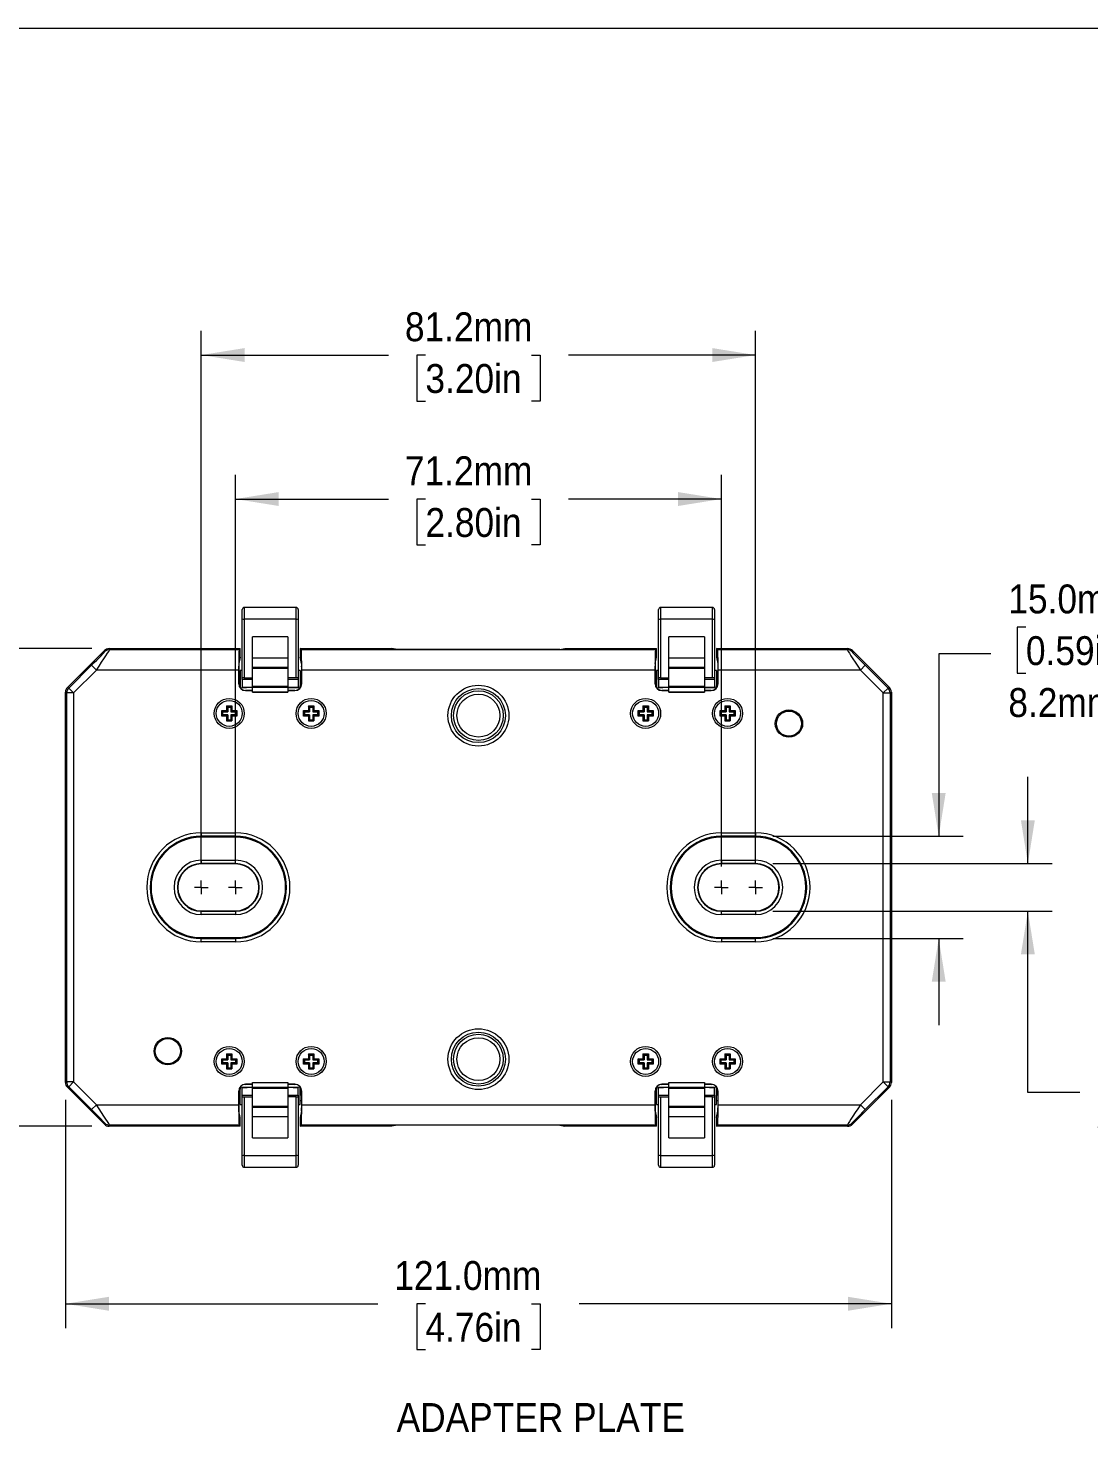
# Model space of a CAD drawing. Header units: millimetres. Extents: x 2 to 278, y 1 to 215.
# Drawn here: x 122.6 to 200.3, y 111.8 to 214.6 of the extents above; entities that cross this region are included whole.
import ezdxf

# ---------------------------------------------------------------- set-up
doc = ezdxf.new("R2010")
doc.units = ezdxf.units.MM
doc.styles.add('SLDTEXTSTYLE0', font='GOTHIC.TTF', dxfattribs={"width": 0.913})
doc.dimstyles.new('SLDDIMSTYLE0', dxfattribs={"dimtxt": 2.116667, "dimasz": 3.175, "dimexe": 0, "dimexo": 0.0625, "dimgap": 0.529167, "dimtad": 0, "dimtih": 1, "dimtoh": 1, "dimdec": 1, "dimlfac": 2, "dimrnd": 1e-09, "dimzin": 4, "dimdsep": 46, "dimtxsty": 'SLDTEXTSTYLE0', "dimsah": 1, "dimcen": 0.09, "dimadec": 0, "dimazin": 1, "dimtfac": 1, "dimtdec": 1, "dimtofl": 0, "dimtmove": 0, "dimatfit": 3, "dimfxl": 1, "dimfrac": 2, "dimtolj": 1, "dimtzin": 12, "dimarcsym": 0})
doc.dimstyles.new('SLDDIMSTYLE2', dxfattribs={"dimtxt": 2.116667, "dimasz": 3.175, "dimexe": 0, "dimexo": 0.0625, "dimgap": 0.529167, "dimtad": 0, "dimtih": 1, "dimtoh": 1, "dimdec": 1, "dimlfac": 2, "dimrnd": 1e-09, "dimzin": 12, "dimdsep": 46, "dimtxsty": 'SLDTEXTSTYLE0', "dimsah": 1, "dimcen": 0.09, "dimadec": 0, "dimazin": 3, "dimtfac": 1, "dimtdec": 1, "dimtofl": 0, "dimtmove": 0, "dimatfit": 3, "dimfxl": 1, "dimfrac": 2, "dimtolj": 1, "dimtzin": 12, "dimarcsym": 0})
doc.dimstyles.new('SLDDIMSTYLE3', dxfattribs={"dimtxt": 2.116667, "dimasz": 3.175, "dimexe": 0, "dimexo": 0.0625, "dimgap": 0.529167, "dimtad": 0, "dimtih": 1, "dimtoh": 1, "dimdec": 1, "dimlfac": 2, "dimrnd": 1e-09, "dimzin": 4, "dimdsep": 46, "dimtxsty": 'SLDTEXTSTYLE0', "dimsah": 1, "dimcen": 0.09, "dimadec": 0, "dimazin": 1, "dimtfac": 1, "dimtdec": 1, "dimtmove": 0, "dimatfit": 0, "dimfxl": 1, "dimfrac": 2, "dimtolj": 1, "dimtzin": 12, "dimarcsym": 0})

# ---------------------------------------------------------------- blocks, each defined once
blk = doc.blocks.new('_D_5')
at = {"color": 7, "linetype": 'Continuous', "lineweight": 0}
for p, q in [((137.76, 153.46), (137.76, 181.92)), ((173.36, 153.21), (173.36, 181.92)), ((137.76, 180.14), (148.97, 180.14)), ((151.68, 180.14), (151.04, 180.14)), ((151.04, 180.14), (151.04, 176.78)), ((159.44, 180.14), (160.08, 180.14)), ((160.08, 180.14), (160.08, 176.78)), ((173.36, 180.14), (162.15, 180.14)), ((151.04, 176.78), (151.68, 176.78)), ((160.08, 176.78), (159.44, 176.78))]:
    blk.add_line(p, q, dxfattribs=at)
at = {"color": 7, "linetype": 'Continuous', "lineweight": 18}
for points in [[(137.76, 180.14), (140.94, 179.63), (140.94, 180.65)], [(173.36, 180.14), (170.19, 180.65), (170.19, 179.63)]]:
    blk.add_solid(points, dxfattribs=at)
at = {"color": 7, "linetype": 'Continuous', "lineweight": 18, "char_height": 2.117, "attachment_point": 1, "style": 'SLDTEXTSTYLE0'}
for s, insert in [('71.2mm', (150.18, 183.27)), ('2.80in', (151.68, 179.48))]:
    blk.add_mtext(s, dxfattribs=dict(at, insert=insert))
blk = doc.blocks.new('_D_6')
at = {"color": 7, "linetype": 'Continuous', "lineweight": 0}
for p, q in [((135.26, 153.46), (135.26, 192.47)), ((175.86, 153.46), (175.86, 192.47)), ((135.26, 190.69), (148.97, 190.69)), ((151.68, 190.69), (151.04, 190.69)), ((151.04, 190.69), (151.04, 187.32)), ((159.44, 190.69), (160.08, 190.69)), ((160.08, 190.69), (160.08, 187.32)), ((175.86, 190.69), (162.15, 190.69)), ((151.04, 187.32), (151.68, 187.32)), ((160.08, 187.32), (159.44, 187.32))]:
    blk.add_line(p, q, dxfattribs=at)
at = {"color": 7, "linetype": 'Continuous', "lineweight": 18}
for points in [[(135.26, 190.69), (138.44, 190.18), (138.44, 191.2)], [(175.86, 190.69), (172.69, 191.2), (172.69, 190.18)]]:
    blk.add_solid(points, dxfattribs=at)
at = {"color": 7, "linetype": 'Continuous', "lineweight": 18, "char_height": 2.117, "attachment_point": 1, "style": 'SLDTEXTSTYLE0'}
for s, insert in [('81.2mm', (150.18, 193.82)), ('3.20in', (151.68, 190.03))]:
    blk.add_mtext(s, dxfattribs=dict(at, insert=insert))
blk = doc.blocks.new('_D_7')
at = {"color": 7, "linetype": 'Continuous', "lineweight": 0}
for p, q in [((195.67, 170.75), (195.02, 170.75)), ((195.02, 170.75), (195.02, 167.38)), ((203.43, 170.75), (204.07, 170.75)), ((204.07, 170.75), (204.07, 167.38)), ((193.09, 168.79), (189.28, 168.79)), ((189.28, 168.79), (189.28, 155.43)), ((195.02, 167.38), (195.67, 167.38)), ((204.07, 167.38), (203.43, 167.38)), ((177.13, 155.43), (191.06, 155.43)), ((177.13, 147.94), (191.06, 147.94)), ((189.28, 147.94), (189.28, 141.59))]:
    blk.add_line(p, q, dxfattribs=at)
at = {"color": 7, "linetype": 'Continuous', "lineweight": 18}
for points in [[(189.28, 155.43), (189.79, 158.61), (188.77, 158.61)], [(189.28, 147.94), (188.77, 144.77), (189.79, 144.77)]]:
    blk.add_solid(points, dxfattribs=at)
at = {"color": 7, "linetype": 'Continuous', "lineweight": 18, "attachment_point": 1, "style": 'SLDTEXTSTYLE0'}
for s, insert, char_height in [('15.0mm', (194.38, 173.88), 2.117), ('0.59in', (195.67, 170.09), 2.117), ('8.2mm [0.32in] DEEP', (194.38, 166.29), 2.1167)]:
    blk.add_mtext(s, dxfattribs=dict(at, insert=insert, char_height=char_height))
blk = doc.blocks.new('_D_8')
at = {"color": 7, "linetype": 'Continuous', "lineweight": 0}
for p, q in [((195.81, 153.43), (195.81, 159.78)), ((177.13, 153.43), (197.59, 153.43)), ((177.13, 149.94), (197.59, 149.94)), ((195.81, 136.65), (195.81, 149.94)), ((202.2, 141.97), (201.56, 141.97)), ((201.56, 141.97), (201.56, 138.61)), ((209.96, 141.97), (210.6, 141.97)), ((210.6, 141.97), (210.6, 138.61)), ((201.56, 138.61), (202.2, 138.61)), ((210.6, 138.61), (209.96, 138.61)), ((199.62, 136.65), (195.81, 136.65))]:
    blk.add_line(p, q, dxfattribs=at)
at = {"color": 7, "linetype": 'Continuous', "lineweight": 18}
for points in [[(195.81, 153.43), (196.32, 156.61), (195.3, 156.61)], [(195.81, 149.94), (195.3, 146.77), (196.32, 146.77)]]:
    blk.add_solid(points, dxfattribs=at)
at = {"color": 7, "linetype": 'Continuous', "lineweight": 18, "attachment_point": 1, "style": 'SLDTEXTSTYLE0'}
for s, insert, char_height in [('7.0mm', (200.91, 145.1), 2.117), ('0.27in', (202.2, 141.31), 2.117), ('MOUNTING HOLES FOR USE ', (200.91, 137.52), 2.1167), ('WITH M6 OR 1/4-20 SCREWS', (200.91, 134.15), 2.1167), ('(2 PLACES)', (200.91, 130.79), 2.117)]:
    blk.add_mtext(s, dxfattribs=dict(at, insert=insert, char_height=char_height))
blk = doc.blocks.new('_D_9')
at = {"color": 7, "linetype": 'Continuous', "lineweight": 0}
for p, q in [((127.25, 169.19), (112.44, 169.19)), ((114.22, 169.19), (114.22, 155.48)), ((110.34, 151.69), (109.7, 151.69)), ((109.7, 151.69), (109.7, 148.32)), ((118.1, 151.69), (118.74, 151.69)), ((118.74, 151.69), (118.74, 148.32)), ((109.7, 148.32), (110.34, 148.32)), ((118.74, 148.32), (118.1, 148.32)), ((114.22, 134.19), (114.22, 147.89)), ((127.25, 134.19), (112.44, 134.19))]:
    blk.add_line(p, q, dxfattribs=at)
at = {"color": 7, "linetype": 'Continuous', "lineweight": 18}
for points in [[(114.22, 169.19), (113.71, 166.01), (114.73, 166.01)], [(114.22, 134.19), (114.73, 137.36), (113.71, 137.36)]]:
    blk.add_solid(points, dxfattribs=at)
at = {"color": 7, "linetype": 'Continuous', "lineweight": 18, "char_height": 2.117, "attachment_point": 1, "style": 'SLDTEXTSTYLE0'}
for s, insert in [('70.0mm', (108.84, 154.82)), ('2.76in', (110.34, 151.03))]:
    blk.add_mtext(s, dxfattribs=dict(at, insert=insert))
blk = doc.blocks.new('_D_10')
at = {"color": 7, "linetype": 'Continuous', "lineweight": 0}
for p, q in [((125.31, 136.12), (125.31, 119.4)), ((185.81, 136.12), (185.81, 119.4)), ((125.31, 121.18), (148.19, 121.18)), ((151.68, 121.18), (151.04, 121.18)), ((151.04, 121.18), (151.04, 117.82)), ((159.44, 121.18), (160.08, 121.18)), ((160.08, 121.18), (160.08, 117.82)), ((185.81, 121.18), (162.94, 121.18)), ((151.04, 117.82), (151.68, 117.82)), ((160.08, 117.82), (159.44, 117.82))]:
    blk.add_line(p, q, dxfattribs=at)
at = {"color": 7, "linetype": 'Continuous', "lineweight": 18}
for points in [[(125.31, 121.18), (128.49, 120.67), (128.49, 121.69)], [(185.81, 121.18), (182.64, 121.69), (182.64, 120.67)]]:
    blk.add_solid(points, dxfattribs=at)
at = {"color": 7, "linetype": 'Continuous', "lineweight": 18, "char_height": 2.117, "attachment_point": 1, "style": 'SLDTEXTSTYLE0'}
for s, insert in [('121.0mm', (149.4, 124.31)), ('4.76in', (151.68, 120.52))]:
    blk.add_mtext(s, dxfattribs=dict(at, insert=insert))
blk = doc.blocks.new('SW_CENTERMARKSYMBOL_0')
at = {"color": 0, "linetype": 'Continuous', "lineweight": 18}
for p, q in [((0, 0), (-0.5, 0)), ((0, 0), (0, 0.5)), ((0, 0), (0.5, 0)), ((0, 0), (0, -0.5)), ((2.5, 0), (2, 0)), ((2.5, 0), (2.5, 0.5)), ((2.5, 0), (3, 0)), ((2.5, 0), (2.5, -0.5))]:
    blk.add_line(p, q, dxfattribs=at)
blk = doc.blocks.new('SW_CENTERMARKSYMBOL_1')
at = {"color": 0, "linetype": 'Continuous', "lineweight": 18}
for q in [(-0.25, 0), (0, 0.25), (0, -0.25), (0.25, 0)]:
    blk.add_line((0, 0), q, dxfattribs=at)
blk = doc.blocks.new('SW_CENTERMARKSYMBOL_2')
at = {"color": 0, "linetype": 'Continuous', "lineweight": 18}
for p, q in [((-2.5, 0), (-3, 0)), ((-2.5, 0), (-2.5, 0.5)), ((-2.5, 0), (-2.5, -0.5)), ((-2.5, 0), (-2, 0)), ((0, 0), (-0.5, 0)), ((0, 0), (0, 0.5)), ((0, 0), (0, -0.5)), ((0, 0), (0.5, 0))]:
    blk.add_line(p, q, dxfattribs=at)

msp = doc.modelspace()

# ---------------------------------------------------------------- linework, layer by layer
at = {"color": 7, "linetype": 'Continuous', "lineweight": 18}
for p, q in [((1.579, 214.645), (277.989, 214.645)), ((138.261, 171.361), (138.261, 172.045)), ((142.211, 172.195), (138.411, 172.195)), ((138.411, 172.195), (138.411, 171.34)), ((142.211, 171.34), (142.211, 172.195)), ((142.361, 172.045), (142.361, 171.361)), ((168.761, 171.361), (168.761, 172.045)), ((172.711, 172.195), (168.911, 172.195)), ((168.911, 172.195), (168.911, 171.34)), ((172.711, 171.34), (172.711, 172.195)), ((172.861, 172.045), (172.861, 171.361)), ((138.261, 167.036), (138.261, 171.361)), ((142.211, 171.34), (138.411, 171.34)), ((138.411, 171.34), (138.411, 167.036)), ((142.211, 167.036), (142.211, 171.34)), ((142.361, 171.361), (142.361, 167.036)), ((168.761, 167.036), (168.761, 171.361)), ((172.711, 171.34), (168.911, 171.34)), ((168.911, 171.34), (168.911, 167.036)), ((172.711, 167.036), (172.711, 171.34)), ((172.861, 171.361), (172.861, 167.036)), ((141.611, 170.04), (139.011, 170.04)), ((139.011, 168.472), (139.011, 170.04)), ((141.611, 170.04), (141.611, 168.472)), ((172.111, 170.04), (169.511, 170.04)), ((169.511, 168.472), (169.511, 170.04)), ((172.111, 170.04), (172.111, 168.472)), ((125.606, 166.479), (128.019, 168.892)), ((128.019, 168.892), (128.166, 169.039)), ((128.199, 168.959), (128.166, 169.039)), ((128.519, 169.185), (128.552, 169.106)), ((128.519, 169.185), (138.11, 169.185)), ((128.552, 169.106), (138.031, 169.106)), ((138.11, 169.185), (138.031, 169.106)), ((138.11, 168.555), (138.11, 169.185)), ((142.513, 169.185), (142.513, 168.555)), ((142.592, 169.106), (142.513, 169.185)), ((142.513, 169.185), (149.219, 169.185)), ((142.592, 169.106), (168.531, 169.106)), ((149.606, 169.108), (149.219, 169.185)), ((161.516, 169.108), (149.606, 169.108)), ((161.516, 169.108), (161.904, 169.185)), ((161.904, 169.185), (168.61, 169.185)), ((168.61, 169.185), (168.531, 169.106)), ((168.61, 168.555), (168.61, 169.185)), ((173.013, 169.185), (173.013, 168.555)), ((173.092, 169.106), (173.013, 169.185)), ((173.013, 169.185), (182.604, 169.185)), ((173.092, 169.106), (182.571, 169.106)), ((182.571, 169.106), (182.604, 169.185)), ((182.957, 169.039), (182.924, 168.959)), ((182.957, 169.039), (183.104, 168.892)), ((183.104, 168.892), (185.517, 166.479)), ((125.556, 166.292), (127.223, 167.959)), ((127.576, 167.606), (127.223, 167.959)), ((138.11, 168.555), (138.018, 168.093)), ((138.018, 168.093), (138.018, 167.904)), ((138.018, 166.606), (138.018, 167.904)), ((141.611, 168.472), (139.011, 168.472)), ((139.011, 167.813), (139.011, 168.472)), ((139.011, 167.723), (139.011, 167.813)), ((139.011, 167.813), (141.611, 167.813)), ((141.611, 167.723), (139.011, 167.723)), ((139.011, 166.419), (139.011, 167.723)), ((141.611, 168.472), (141.611, 167.813)), ((141.611, 167.813), (141.611, 167.723)), ((141.611, 167.723), (141.611, 166.419)), ((142.605, 168.093), (142.513, 168.555)), ((142.605, 168.093), (142.605, 167.847)), ((142.605, 167.847), (142.605, 166.606)), ((168.518, 168.093), (168.61, 168.555)), ((168.518, 168.093), (168.518, 167.904)), ((168.518, 166.606), (168.518, 167.904)), ((172.111, 168.472), (169.511, 168.472)), ((169.511, 167.813), (169.511, 168.472)), ((169.511, 167.723), (169.511, 167.813)), ((169.511, 167.813), (172.111, 167.813)), ((172.111, 167.723), (169.511, 167.723)), ((169.511, 166.419), (169.511, 167.723)), ((172.111, 168.472), (172.111, 167.813)), ((172.111, 167.813), (172.111, 167.723)), ((172.111, 167.723), (172.111, 166.419)), ((173.013, 168.555), (173.105, 168.093)), ((173.105, 168.093), (173.105, 166.606)), ((183.547, 167.606), (183.9, 167.959)), ((183.9, 167.959), (185.567, 166.292)), ((127.576, 167.606), (125.909, 165.939)), ((138.005, 167.606), (127.576, 167.606)), ((138.005, 167.606), (138.005, 166.606)), ((138.111, 167.311), (138.018, 167.311)), ((138.111, 166.319), (138.061, 166.936)), ((138.061, 166.936), (138.061, 166.936)), ((138.261, 167.586), (138.111, 167.586)), ((138.111, 167.586), (138.111, 166.319)), ((138.411, 167.036), (138.261, 167.036)), ((138.261, 166.913), (138.261, 167.036)), ((138.261, 166.913), (138.261, 166.364)), ((139.011, 166.913), (138.261, 166.913)), ((138.411, 167.036), (139.011, 167.036)), ((142.211, 167.036), (141.611, 167.036)), ((142.361, 166.913), (141.611, 166.913)), ((142.361, 167.036), (142.211, 167.036)), ((142.511, 167.586), (142.361, 167.586)), ((142.361, 167.036), (142.361, 166.913)), ((142.361, 166.913), (142.361, 166.364)), ((142.511, 167.586), (142.511, 166.319)), ((142.605, 167.311), (142.511, 167.311)), ((142.511, 166.319), (142.561, 166.936)), ((142.561, 166.936), (142.561, 166.936)), ((142.618, 166.606), (142.618, 167.606)), ((168.505, 167.606), (142.618, 167.606)), ((168.505, 167.606), (168.505, 166.606)), ((168.611, 167.311), (168.518, 167.311)), ((168.611, 166.319), (168.561, 166.936)), ((168.561, 166.936), (168.561, 166.936)), ((168.761, 167.586), (168.611, 167.586)), ((168.611, 167.586), (168.611, 166.319)), ((168.911, 167.036), (168.761, 167.036)), ((168.761, 166.913), (168.761, 167.036)), ((168.761, 166.913), (168.761, 166.364)), ((169.511, 166.913), (168.761, 166.913)), ((168.911, 167.036), (169.511, 167.036)), ((172.711, 167.036), (172.111, 167.036)), ((172.861, 166.913), (172.111, 166.913)), ((172.861, 167.036), (172.711, 167.036)), ((173.011, 167.586), (172.861, 167.586)), ((172.861, 167.036), (172.861, 166.913)), ((172.861, 166.913), (172.861, 166.364)), ((173.011, 167.586), (173.011, 166.319)), ((173.105, 167.311), (173.011, 167.311)), ((173.011, 166.319), (173.061, 166.936)), ((173.061, 166.936), (173.061, 166.936)), ((173.118, 166.606), (173.118, 167.606)), ((183.547, 167.606), (173.118, 167.606)), ((185.214, 165.939), (183.547, 167.606)), ((125.409, 165.939), (125.313, 165.979)), ((125.313, 137.394), (125.313, 165.979)), ((125.409, 137.434), (125.409, 165.939)), ((125.909, 165.939), (125.409, 165.939)), ((125.459, 166.332), (125.606, 166.479)), ((125.459, 166.332), (125.556, 166.292)), ((125.909, 165.939), (125.556, 166.292)), ((125.909, 165.939), (125.909, 137.434)), ((138.005, 166.606), (138.018, 166.606)), ((139.011, 166.333), (138.132, 166.293)), ((139.011, 166.333), (138.261, 166.364)), ((138.261, 166.364), (138.261, 166.293)), ((138.505, 166.106), (138.505, 166.119)), ((139.011, 166.106), (138.505, 166.119)), ((138.505, 166.106), (139.011, 166.106)), ((139.011, 166.419), (141.611, 166.419)), ((139.011, 166.333), (139.011, 166.419)), ((141.611, 166.333), (139.011, 166.333)), ((139.011, 166), (139.011, 166.333)), ((139.011, 166), (141.611, 166)), ((139.011, 165.986), (139.011, 166)), ((141.611, 165.986), (139.011, 165.986)), ((141.611, 166.419), (141.611, 166.333)), ((142.361, 166.364), (141.611, 166.333)), ((141.611, 166.333), (141.611, 166)), ((142.511, 166.319), (141.611, 166.293)), ((142.118, 166.119), (141.611, 166.106)), ((141.611, 166.106), (142.118, 166.106)), ((141.611, 166), (141.611, 165.986)), ((142.118, 166.106), (142.118, 166.119)), ((142.361, 166.364), (142.361, 166.364)), ((142.618, 166.606), (142.605, 166.606)), ((168.505, 166.606), (168.518, 166.606)), ((169.511, 166.333), (168.632, 166.293)), ((169.511, 166.333), (168.761, 166.364)), ((168.761, 166.364), (168.761, 166.293)), ((169.005, 166.106), (169.005, 166.119)), ((169.511, 166.106), (169.005, 166.119)), ((169.005, 166.106), (169.511, 166.106)), ((169.511, 166.419), (172.111, 166.419)), ((169.511, 166.333), (169.511, 166.419)), ((172.111, 166.333), (169.511, 166.333)), ((169.511, 166), (169.511, 166.333)), ((169.511, 166), (172.111, 166)), ((169.511, 165.986), (169.511, 166)), ((172.111, 165.986), (169.511, 165.986)), ((172.111, 166.419), (172.111, 166.333)), ((172.861, 166.364), (172.111, 166.333)), ((172.111, 166.333), (172.111, 166)), ((173.011, 166.319), (172.111, 166.293)), ((172.618, 166.119), (172.111, 166.106)), ((172.111, 166.106), (172.618, 166.106)), ((172.111, 166), (172.111, 165.986)), ((172.618, 166.106), (172.618, 166.119)), ((172.861, 166.364), (172.861, 166.364)), ((173.118, 166.606), (173.105, 166.606)), ((185.214, 165.939), (185.567, 166.292)), ((185.214, 137.434), (185.214, 165.939)), ((185.214, 165.939), (185.714, 165.939)), ((185.517, 166.479), (185.664, 166.332)), ((185.567, 166.292), (185.664, 166.332)), ((185.81, 165.979), (185.714, 165.939)), ((185.714, 165.939), (185.714, 137.434)), ((185.81, 165.979), (185.81, 137.394)), ((136.761, 164.636), (137.111, 164.636)), ((136.761, 164.236), (136.761, 164.636)), ((136.85, 164.548), (136.761, 164.636)), ((137.111, 164.986), (137.111, 164.636)), ((137.2, 164.898), (137.111, 164.986)), ((137.111, 164.986), (137.511, 164.986)), ((137.111, 164.636), (137.2, 164.548)), ((137.2, 164.898), (137.2, 164.548)), ((137.2, 164.898), (137.423, 164.898)), ((137.423, 164.898), (137.511, 164.986)), ((137.423, 164.898), (137.423, 164.548)), ((137.511, 164.636), (137.423, 164.548)), ((137.511, 164.986), (137.511, 164.636)), ((137.511, 164.636), (137.861, 164.636)), ((137.773, 164.548), (137.861, 164.636)), ((137.861, 164.636), (137.861, 164.236)), ((142.85, 164.548), (142.761, 164.636)), ((142.761, 164.636), (143.111, 164.636)), ((142.761, 164.236), (142.761, 164.636)), ((143.111, 164.986), (143.511, 164.986)), ((143.111, 164.986), (143.111, 164.636)), ((143.2, 164.898), (143.111, 164.986)), ((143.111, 164.636), (143.2, 164.548)), ((143.2, 164.898), (143.423, 164.898)), ((143.2, 164.898), (143.2, 164.548)), ((143.423, 164.898), (143.511, 164.986)), ((143.423, 164.898), (143.423, 164.548)), ((143.511, 164.636), (143.423, 164.548)), ((143.511, 164.986), (143.511, 164.636)), ((143.511, 164.636), (143.861, 164.636)), ((143.773, 164.548), (143.861, 164.636)), ((143.861, 164.636), (143.861, 164.236)), ((167.35, 164.548), (167.261, 164.636)), ((167.261, 164.236), (167.261, 164.636)), ((167.261, 164.636), (167.611, 164.636)), ((167.611, 164.986), (167.611, 164.636)), ((167.7, 164.898), (167.611, 164.986)), ((167.611, 164.986), (168.011, 164.986)), ((167.611, 164.636), (167.7, 164.548)), ((167.7, 164.898), (167.7, 164.548)), ((167.7, 164.898), (167.923, 164.898)), ((167.923, 164.898), (168.011, 164.986)), ((167.923, 164.898), (167.923, 164.548)), ((168.011, 164.636), (167.923, 164.548)), ((168.011, 164.986), (168.011, 164.636)), ((168.011, 164.636), (168.361, 164.636)), ((168.273, 164.548), (168.361, 164.636)), ((168.361, 164.636), (168.361, 164.236)), ((173.35, 164.548), (173.261, 164.636)), ((173.261, 164.636), (173.611, 164.636)), ((173.261, 164.236), (173.261, 164.636)), ((173.611, 164.986), (174.011, 164.986)), ((173.611, 164.986), (173.611, 164.636)), ((173.7, 164.898), (173.611, 164.986)), ((173.611, 164.636), (173.7, 164.548)), ((173.7, 164.898), (173.923, 164.898)), ((173.7, 164.898), (173.7, 164.548)), ((173.923, 164.898), (174.011, 164.986)), ((173.923, 164.898), (173.923, 164.548)), ((174.011, 164.636), (173.923, 164.548)), ((174.011, 164.986), (174.011, 164.636)), ((174.011, 164.636), (174.361, 164.636)), ((174.273, 164.548), (174.361, 164.636)), ((174.361, 164.636), (174.361, 164.236)), ((136.85, 164.325), (136.761, 164.236)), ((137.111, 164.236), (136.761, 164.236)), ((136.85, 164.325), (136.85, 164.548)), ((136.85, 164.548), (137.2, 164.548)), ((137.2, 164.325), (136.85, 164.325)), ((137.2, 164.325), (137.111, 164.236)), ((137.111, 164.236), (137.111, 163.886)), ((137.2, 163.975), (137.111, 163.886)), ((137.111, 163.886), (137.511, 163.886)), ((137.2, 164.325), (137.2, 163.975)), ((137.2, 163.975), (137.423, 163.975)), ((137.423, 164.548), (137.773, 164.548)), ((137.423, 164.325), (137.511, 164.236)), ((137.423, 164.325), (137.423, 163.975)), ((137.773, 164.325), (137.423, 164.325)), ((137.423, 163.975), (137.511, 163.886)), ((137.511, 164.236), (137.511, 163.886)), ((137.861, 164.236), (137.511, 164.236)), ((137.773, 164.548), (137.773, 164.325)), ((137.773, 164.325), (137.861, 164.236)), ((142.85, 164.325), (142.761, 164.236)), ((143.111, 164.236), (142.761, 164.236)), ((142.85, 164.548), (143.2, 164.548)), ((142.85, 164.325), (142.85, 164.548)), ((143.2, 164.325), (142.85, 164.325)), ((143.2, 164.325), (143.111, 164.236)), ((143.111, 164.236), (143.111, 163.886)), ((143.2, 163.975), (143.111, 163.886)), ((143.111, 163.886), (143.511, 163.886)), ((143.2, 164.325), (143.2, 163.975)), ((143.2, 163.975), (143.423, 163.975)), ((143.423, 164.548), (143.773, 164.548)), ((143.423, 164.325), (143.511, 164.236)), ((143.423, 164.325), (143.423, 163.975)), ((143.773, 164.325), (143.423, 164.325)), ((143.423, 163.975), (143.511, 163.886)), ((143.511, 164.236), (143.511, 163.886)), ((143.861, 164.236), (143.511, 164.236)), ((143.773, 164.548), (143.773, 164.325)), ((143.773, 164.325), (143.861, 164.236)), ((167.35, 164.325), (167.261, 164.236)), ((167.611, 164.236), (167.261, 164.236)), ((167.35, 164.325), (167.35, 164.548)), ((167.35, 164.548), (167.7, 164.548)), ((167.7, 164.325), (167.35, 164.325)), ((167.7, 164.325), (167.611, 164.236)), ((167.611, 164.236), (167.611, 163.886)), ((167.7, 163.975), (167.611, 163.886)), ((167.611, 163.886), (168.011, 163.886)), ((167.7, 164.325), (167.7, 163.975)), ((167.7, 163.975), (167.923, 163.975)), ((167.923, 164.548), (168.273, 164.548)), ((168.273, 164.325), (167.923, 164.325)), ((167.923, 164.325), (168.011, 164.236)), ((167.923, 164.325), (167.923, 163.975)), ((167.923, 163.975), (168.011, 163.886)), ((168.361, 164.236), (168.011, 164.236)), ((168.011, 164.236), (168.011, 163.886)), ((168.273, 164.548), (168.273, 164.325)), ((168.273, 164.325), (168.361, 164.236)), ((173.35, 164.325), (173.261, 164.236)), ((173.611, 164.236), (173.261, 164.236)), ((173.35, 164.548), (173.7, 164.548)), ((173.35, 164.325), (173.35, 164.548)), ((173.7, 164.325), (173.35, 164.325)), ((173.7, 164.325), (173.611, 164.236)), ((173.611, 164.236), (173.611, 163.886)), ((173.7, 163.975), (173.611, 163.886)), ((173.611, 163.886), (174.011, 163.886)), ((173.7, 164.325), (173.7, 163.975)), ((173.7, 163.975), (173.923, 163.975)), ((173.923, 164.548), (174.273, 164.548)), ((173.923, 164.325), (174.011, 164.236)), ((173.923, 164.325), (173.923, 163.975)), ((174.273, 164.325), (173.923, 164.325)), ((173.923, 163.975), (174.011, 163.886)), ((174.011, 164.236), (174.011, 163.886)), ((174.361, 164.236), (174.011, 164.236)), ((174.273, 164.548), (174.273, 164.325)), ((174.273, 164.325), (174.361, 164.236)), ((135.261, 155.682), (137.761, 155.682)), ((135.261, 155.682), (135.261, 155.432)), ((137.761, 155.432), (135.261, 155.432)), ((135.261, 155.365), (135.261, 155.432)), ((137.761, 155.365), (135.261, 155.365)), ((137.761, 155.432), (137.761, 155.682)), ((137.761, 155.365), (137.761, 155.432)), ((173.361, 155.682), (175.861, 155.682)), ((173.361, 155.432), (173.361, 155.682)), ((175.861, 155.432), (173.361, 155.432)), ((173.361, 155.365), (173.361, 155.432)), ((175.861, 155.365), (173.361, 155.365)), ((175.861, 155.682), (175.861, 155.432)), ((175.861, 155.365), (175.861, 155.432)), ((135.261, 153.682), (137.761, 153.682)), ((135.261, 153.682), (135.261, 153.432)), ((137.761, 153.432), (135.261, 153.432)), ((135.261, 153.403), (135.261, 153.432)), ((137.761, 153.403), (135.261, 153.403)), ((137.761, 153.432), (137.761, 153.682)), ((137.761, 153.403), (137.761, 153.432)), ((173.361, 153.682), (173.361, 153.432)), ((173.361, 153.682), (175.861, 153.682)), ((175.861, 153.432), (173.361, 153.432)), ((173.361, 153.403), (173.361, 153.432)), ((175.861, 153.403), (173.361, 153.403)), ((175.861, 153.432), (175.861, 153.682)), ((175.861, 153.403), (175.861, 153.432)), ((135.261, 149.97), (135.261, 149.941)), ((135.261, 149.97), (137.761, 149.97)), ((135.261, 149.691), (135.261, 149.941)), ((135.261, 149.941), (137.761, 149.941)), ((137.761, 149.691), (135.261, 149.691)), ((137.761, 149.97), (137.761, 149.941)), ((137.761, 149.941), (137.761, 149.691)), ((173.361, 149.97), (173.361, 149.941)), ((173.361, 149.97), (175.861, 149.97)), ((173.361, 149.941), (175.861, 149.941)), ((173.361, 149.691), (173.361, 149.941)), ((175.861, 149.691), (173.361, 149.691)), ((175.861, 149.97), (175.861, 149.941)), ((175.861, 149.941), (175.861, 149.691)), ((135.261, 148.008), (137.761, 148.008)), ((135.261, 148.008), (135.261, 147.941)), ((135.261, 147.941), (137.761, 147.941)), ((135.261, 147.691), (135.261, 147.941)), ((137.761, 147.691), (135.261, 147.691)), ((137.761, 148.008), (137.761, 147.941)), ((137.761, 147.941), (137.761, 147.691)), ((173.361, 148.008), (175.861, 148.008)), ((173.361, 148.008), (173.361, 147.941)), ((173.361, 147.941), (175.861, 147.941)), ((173.361, 147.941), (173.361, 147.691)), ((175.861, 147.691), (173.361, 147.691)), ((175.861, 148.008), (175.861, 147.941)), ((175.861, 147.691), (175.861, 147.941)), ((136.85, 139.048), (136.761, 139.136)), ((136.761, 139.136), (137.111, 139.136)), ((136.761, 138.736), (136.761, 139.136)), ((136.85, 139.048), (137.2, 139.048)), ((136.85, 138.825), (136.85, 139.048)), ((137.111, 139.486), (137.111, 139.136)), ((137.2, 139.398), (137.111, 139.486)), ((137.111, 139.486), (137.511, 139.486)), ((137.111, 139.136), (137.2, 139.048)), ((137.2, 139.398), (137.2, 139.048)), ((137.2, 139.398), (137.423, 139.398)), ((137.423, 139.398), (137.511, 139.486)), ((137.423, 139.398), (137.423, 139.048)), ((137.511, 139.136), (137.423, 139.048)), ((137.423, 139.048), (137.773, 139.048)), ((137.511, 139.486), (137.511, 139.136)), ((137.511, 139.136), (137.861, 139.136)), ((137.773, 139.048), (137.861, 139.136)), ((137.773, 139.048), (137.773, 138.825)), ((137.861, 139.136), (137.861, 138.736)), ((142.85, 139.048), (142.761, 139.136)), ((142.761, 139.136), (143.111, 139.136)), ((142.761, 138.736), (142.761, 139.136)), ((142.85, 139.048), (143.2, 139.048)), ((142.85, 138.825), (142.85, 139.048)), ((143.2, 139.398), (143.111, 139.486)), ((143.111, 139.486), (143.511, 139.486)), ((143.111, 139.486), (143.111, 139.136)), ((143.111, 139.136), (143.2, 139.048)), ((143.2, 139.398), (143.423, 139.398)), ((143.2, 139.398), (143.2, 139.048)), ((143.423, 139.398), (143.511, 139.486)), ((143.423, 139.398), (143.423, 139.048)), ((143.511, 139.136), (143.423, 139.048)), ((143.423, 139.048), (143.773, 139.048)), ((143.511, 139.486), (143.511, 139.136)), ((143.511, 139.136), (143.861, 139.136)), ((143.773, 139.048), (143.861, 139.136)), ((143.773, 139.048), (143.773, 138.825)), ((143.861, 139.136), (143.861, 138.736)), ((167.261, 139.136), (167.611, 139.136)), ((167.261, 138.736), (167.261, 139.136)), ((167.35, 139.048), (167.261, 139.136)), ((167.35, 139.048), (167.7, 139.048)), ((167.35, 138.825), (167.35, 139.048)), ((167.611, 139.486), (167.611, 139.136)), ((167.7, 139.398), (167.611, 139.486)), ((167.611, 139.486), (168.011, 139.486)), ((167.611, 139.136), (167.7, 139.048)), ((167.7, 139.398), (167.7, 139.048)), ((167.7, 139.398), (167.923, 139.398)), ((167.923, 139.398), (168.011, 139.486)), ((167.923, 139.398), (167.923, 139.048)), ((168.011, 139.136), (167.923, 139.048)), ((167.923, 139.048), (168.273, 139.048)), ((168.011, 139.486), (168.011, 139.136)), ((168.011, 139.136), (168.361, 139.136)), ((168.273, 139.048), (168.361, 139.136)), ((168.273, 139.048), (168.273, 138.825)), ((168.361, 139.136), (168.361, 138.736)), ((173.261, 139.136), (173.611, 139.136)), ((173.261, 138.736), (173.261, 139.136)), ((173.35, 139.048), (173.261, 139.136)), ((173.35, 139.048), (173.7, 139.048)), ((173.35, 138.825), (173.35, 139.048)), ((173.611, 139.486), (174.011, 139.486)), ((173.611, 139.486), (173.611, 139.136)), ((173.7, 139.398), (173.611, 139.486)), ((173.611, 139.136), (173.7, 139.048)), ((173.7, 139.398), (173.7, 139.048)), ((173.7, 139.398), (173.923, 139.398)), ((173.923, 139.398), (174.011, 139.486)), ((173.923, 139.398), (173.923, 139.048)), ((174.011, 139.136), (173.923, 139.048)), ((173.923, 139.048), (174.273, 139.048)), ((174.011, 139.486), (174.011, 139.136)), ((174.011, 139.136), (174.361, 139.136)), ((174.273, 139.048), (174.361, 139.136)), ((174.273, 139.048), (174.273, 138.825)), ((174.361, 139.136), (174.361, 138.736)), ((136.85, 138.825), (136.761, 138.736)), ((137.111, 138.736), (136.761, 138.736)), ((137.2, 138.825), (136.85, 138.825)), ((137.2, 138.825), (137.111, 138.736)), ((137.111, 138.736), (137.111, 138.386)), ((137.2, 138.475), (137.111, 138.386)), ((137.111, 138.386), (137.511, 138.386)), ((137.2, 138.825), (137.2, 138.475)), ((137.2, 138.475), (137.423, 138.475)), ((137.773, 138.825), (137.423, 138.825)), ((137.423, 138.825), (137.511, 138.736)), ((137.423, 138.825), (137.423, 138.475)), ((137.423, 138.475), (137.511, 138.386)), ((137.861, 138.736), (137.511, 138.736)), ((137.511, 138.736), (137.511, 138.386)), ((137.773, 138.825), (137.861, 138.736)), ((142.85, 138.825), (142.761, 138.736)), ((143.111, 138.736), (142.761, 138.736)), ((143.2, 138.825), (142.85, 138.825)), ((143.2, 138.825), (143.111, 138.736)), ((143.111, 138.736), (143.111, 138.386)), ((143.2, 138.475), (143.111, 138.386)), ((143.111, 138.386), (143.511, 138.386)), ((143.2, 138.825), (143.2, 138.475)), ((143.2, 138.475), (143.423, 138.475)), ((143.423, 138.825), (143.511, 138.736)), ((143.423, 138.825), (143.423, 138.475)), ((143.773, 138.825), (143.423, 138.825)), ((143.423, 138.475), (143.511, 138.386)), ((143.511, 138.736), (143.511, 138.386)), ((143.861, 138.736), (143.511, 138.736)), ((143.773, 138.825), (143.861, 138.736)), ((167.35, 138.825), (167.261, 138.736)), ((167.611, 138.736), (167.261, 138.736)), ((167.7, 138.825), (167.35, 138.825)), ((167.7, 138.825), (167.611, 138.736)), ((167.611, 138.736), (167.611, 138.386)), ((167.7, 138.475), (167.611, 138.386)), ((167.611, 138.386), (168.011, 138.386)), ((167.7, 138.825), (167.7, 138.475)), ((167.7, 138.475), (167.923, 138.475)), ((168.273, 138.825), (167.923, 138.825)), ((167.923, 138.825), (168.011, 138.736)), ((167.923, 138.825), (167.923, 138.475)), ((167.923, 138.475), (168.011, 138.386)), ((168.361, 138.736), (168.011, 138.736)), ((168.011, 138.736), (168.011, 138.386)), ((168.273, 138.825), (168.361, 138.736)), ((173.35, 138.825), (173.261, 138.736)), ((173.611, 138.736), (173.261, 138.736)), ((173.7, 138.825), (173.35, 138.825)), ((173.7, 138.825), (173.611, 138.736)), ((173.611, 138.736), (173.611, 138.386)), ((173.7, 138.475), (173.611, 138.386)), ((173.611, 138.386), (174.011, 138.386)), ((173.7, 138.825), (173.7, 138.475)), ((173.7, 138.475), (173.923, 138.475)), ((174.273, 138.825), (173.923, 138.825)), ((173.923, 138.825), (174.011, 138.736)), ((173.923, 138.825), (173.923, 138.475)), ((173.923, 138.475), (174.011, 138.386)), ((174.361, 138.736), (174.011, 138.736)), ((174.011, 138.736), (174.011, 138.386)), ((174.273, 138.825), (174.361, 138.736)), ((125.313, 137.394), (125.409, 137.434)), ((125.909, 137.434), (125.409, 137.434)), ((125.556, 137.081), (125.459, 137.041)), ((125.606, 136.894), (125.459, 137.041)), ((125.909, 137.434), (125.556, 137.081)), ((127.223, 135.414), (125.556, 137.081)), ((128.019, 134.481), (125.606, 136.894)), ((125.909, 137.434), (127.576, 135.767)), ((138.111, 137.054), (138.061, 136.436)), ((138.111, 137.054), (139.011, 137.08)), ((138.111, 135.786), (138.111, 137.054)), ((138.261, 137.009), (139.011, 137.04)), ((138.261, 136.46), (138.261, 137.009)), ((138.261, 137.009), (138.261, 137.009)), ((139.011, 137.267), (138.505, 137.267)), ((138.505, 137.267), (138.505, 137.254)), ((138.505, 137.254), (139.011, 137.267)), ((139.011, 137.386), (141.611, 137.386)), ((139.011, 137.373), (139.011, 137.386)), ((141.611, 137.373), (139.011, 137.373)), ((139.011, 137.04), (139.011, 137.373)), ((139.011, 137.04), (141.611, 137.04)), ((139.011, 136.953), (139.011, 137.04)), ((141.611, 136.953), (139.011, 136.953)), ((139.011, 135.65), (139.011, 136.953)), ((141.611, 137.386), (141.611, 137.373)), ((141.611, 137.373), (141.611, 137.04)), ((142.118, 137.267), (141.611, 137.267)), ((141.611, 137.267), (142.118, 137.254)), ((141.611, 137.04), (142.491, 137.08)), ((141.611, 137.04), (141.611, 136.953)), ((141.611, 137.04), (142.361, 137.009)), ((141.611, 136.953), (141.611, 135.65)), ((142.118, 137.267), (142.118, 137.254)), ((142.361, 136.46), (142.361, 137.009)), ((142.361, 137.009), (142.361, 137.009)), ((142.511, 135.786), (142.511, 137.054)), ((142.511, 137.054), (142.561, 136.436)), ((168.611, 137.054), (168.561, 136.436)), ((168.611, 137.054), (169.511, 137.08)), ((168.611, 135.786), (168.611, 137.054)), ((168.761, 137.009), (169.511, 137.04)), ((168.761, 136.46), (168.761, 137.009)), ((168.761, 137.009), (168.761, 137.009)), ((169.005, 137.267), (169.005, 137.254)), ((169.511, 137.267), (169.005, 137.267)), ((169.005, 137.254), (169.511, 137.267)), ((169.511, 137.386), (172.111, 137.386)), ((169.511, 137.373), (169.511, 137.386)), ((172.111, 137.373), (169.511, 137.373)), ((169.511, 137.04), (169.511, 137.373)), ((169.511, 137.04), (172.111, 137.04)), ((169.511, 136.953), (169.511, 137.04)), ((169.511, 135.65), (169.511, 136.953)), ((172.111, 136.953), (169.511, 136.953)), ((172.111, 137.386), (172.111, 137.373)), ((172.111, 137.373), (172.111, 137.04)), ((172.618, 137.267), (172.111, 137.267)), ((172.111, 137.267), (172.618, 137.254)), ((172.111, 137.04), (172.991, 137.08)), ((172.111, 137.04), (172.111, 136.953)), ((172.111, 137.04), (172.861, 137.009)), ((172.111, 136.953), (172.111, 135.65)), ((172.618, 137.267), (172.618, 137.254)), ((172.861, 137.009), (172.861, 137.08)), ((172.861, 136.46), (172.861, 137.009)), ((173.011, 135.786), (173.011, 137.054)), ((173.011, 137.054), (173.061, 136.436)), ((185.517, 136.894), (183.104, 134.481)), ((183.547, 135.767), (185.214, 137.434)), ((185.567, 137.081), (183.9, 135.414)), ((185.214, 137.434), (185.714, 137.434)), ((185.214, 137.434), (185.567, 137.081)), ((185.664, 137.041), (185.517, 136.894)), ((185.664, 137.041), (185.567, 137.081)), ((185.714, 137.434), (185.81, 137.394)), ((138.005, 136.767), (138.005, 135.767)), ((138.005, 136.767), (138.018, 136.767)), ((138.018, 135.526), (138.018, 136.767)), ((138.018, 136.061), (138.111, 136.061)), ((138.061, 136.436), (138.061, 136.436)), ((138.111, 135.786), (138.261, 135.786)), ((138.261, 136.336), (138.261, 136.46)), ((138.261, 136.46), (139.011, 136.46)), ((138.261, 132.012), (138.261, 136.336)), ((138.261, 136.336), (138.411, 136.336)), ((138.411, 136.336), (138.411, 132.033)), ((138.411, 136.336), (139.011, 136.336)), ((141.611, 136.46), (142.361, 136.46)), ((142.211, 136.336), (141.611, 136.336)), ((142.211, 132.033), (142.211, 136.336)), ((142.211, 136.336), (142.361, 136.336)), ((142.361, 136.46), (142.361, 136.336)), ((142.361, 136.336), (142.361, 132.012)), ((142.361, 135.786), (142.511, 135.786)), ((142.511, 136.061), (142.605, 136.061)), ((142.561, 136.436), (142.561, 136.436)), ((142.618, 136.767), (142.605, 136.767)), ((142.605, 136.767), (142.605, 135.469)), ((142.618, 135.767), (142.618, 136.767)), ((168.505, 136.767), (168.505, 135.767)), ((168.505, 136.767), (168.518, 136.767)), ((168.518, 135.526), (168.518, 136.767)), ((168.518, 136.061), (168.611, 136.061)), ((168.561, 136.436), (168.561, 136.436)), ((168.611, 135.786), (168.761, 135.786)), ((168.761, 136.336), (168.761, 136.46)), ((168.761, 136.46), (169.511, 136.46)), ((168.761, 132.012), (168.761, 136.336)), ((168.761, 136.336), (168.911, 136.336)), ((168.911, 136.336), (168.911, 132.033)), ((168.911, 136.336), (169.511, 136.336)), ((172.111, 136.46), (172.861, 136.46)), ((172.711, 136.336), (172.111, 136.336)), ((172.711, 132.033), (172.711, 136.336)), ((172.711, 136.336), (172.861, 136.336)), ((172.861, 136.46), (172.861, 136.336)), ((172.861, 136.336), (172.861, 132.012)), ((172.861, 135.786), (173.011, 135.786)), ((173.011, 136.061), (173.105, 136.061)), ((173.061, 136.436), (173.061, 136.436)), ((173.118, 136.767), (173.105, 136.767)), ((173.105, 136.767), (173.105, 135.469)), ((173.118, 135.767), (173.118, 136.767)), ((127.576, 135.767), (127.223, 135.414)), ((127.576, 135.767), (138.005, 135.767)), ((138.018, 135.28), (138.018, 135.526)), ((138.11, 134.818), (138.018, 135.28)), ((138.11, 134.188), (138.11, 134.818)), ((139.011, 135.65), (141.611, 135.65)), ((139.011, 135.56), (139.011, 135.65)), ((141.611, 135.56), (139.011, 135.56)), ((139.011, 134.901), (139.011, 135.56)), ((139.011, 134.901), (141.611, 134.901)), ((139.011, 133.333), (139.011, 134.901)), ((141.611, 135.65), (141.611, 135.56)), ((141.611, 135.56), (141.611, 134.901)), ((141.611, 134.901), (141.611, 133.333)), ((142.605, 135.28), (142.513, 134.818)), ((142.513, 134.818), (142.513, 134.188)), ((142.605, 135.28), (142.605, 135.469)), ((142.618, 135.767), (168.505, 135.767)), ((168.518, 135.28), (168.518, 135.526)), ((168.518, 135.28), (168.61, 134.818)), ((168.61, 134.188), (168.61, 134.818)), ((169.511, 135.65), (172.111, 135.65)), ((169.511, 135.56), (169.511, 135.65)), ((172.111, 135.56), (169.511, 135.56)), ((169.511, 134.901), (169.511, 135.56)), ((169.511, 134.901), (172.111, 134.901)), ((169.511, 133.333), (169.511, 134.901)), ((172.111, 135.65), (172.111, 135.56)), ((172.111, 135.56), (172.111, 134.901)), ((172.111, 134.901), (172.111, 133.333)), ((173.013, 134.818), (173.105, 135.28)), ((173.013, 134.818), (173.013, 134.188)), ((173.105, 135.28), (173.105, 135.469)), ((173.118, 135.767), (183.547, 135.767)), ((183.547, 135.767), (183.9, 135.414)), ((128.166, 134.334), (128.019, 134.481)), ((128.166, 134.334), (128.199, 134.414)), ((128.552, 134.267), (128.519, 134.188)), ((138.11, 134.188), (128.519, 134.188)), ((138.031, 134.267), (128.552, 134.267)), ((138.031, 134.267), (138.11, 134.188)), ((142.513, 134.188), (142.592, 134.267)), ((149.219, 134.188), (142.513, 134.188)), ((168.531, 134.267), (142.592, 134.267)), ((149.606, 134.265), (149.219, 134.188)), ((161.516, 134.265), (149.606, 134.265)), ((161.516, 134.265), (161.904, 134.188)), ((168.61, 134.188), (161.904, 134.188)), ((168.531, 134.267), (168.61, 134.188)), ((173.013, 134.188), (173.092, 134.267)), ((182.604, 134.188), (173.013, 134.188)), ((182.571, 134.267), (173.092, 134.267)), ((182.604, 134.188), (182.571, 134.267)), ((182.924, 134.414), (182.957, 134.334)), ((183.104, 134.481), (182.957, 134.334)), ((139.011, 133.333), (141.611, 133.333)), ((169.511, 133.333), (172.111, 133.333)), ((138.261, 131.328), (138.261, 132.012)), ((138.411, 132.033), (142.211, 132.033)), ((138.411, 132.033), (138.411, 131.178)), ((142.211, 131.178), (142.211, 132.033)), ((142.361, 132.012), (142.361, 131.328)), ((168.761, 131.328), (168.761, 132.012)), ((168.911, 132.033), (172.711, 132.033)), ((168.911, 132.033), (168.911, 131.178)), ((172.711, 131.178), (172.711, 132.033)), ((172.861, 132.012), (172.861, 131.328)), ((138.411, 131.178), (142.211, 131.178)), ((168.911, 131.178), (172.711, 131.178))]:
    msp.add_line(p, q, dxfattribs=at)
for centre, radius in [((155.561, 164.272), 2.229), ((155.561, 164.272), 1.98), ((155.561, 164.272), 1.823), ((155.561, 164.272), 1.574), ((137.311, 164.436), 1.1), ((137.311, 164.436), 0.95), ((143.311, 164.436), 1.1), ((143.311, 164.436), 0.95), ((167.811, 164.436), 1.1), ((167.811, 164.436), 0.95), ((173.811, 164.436), 1.1), ((173.811, 164.436), 0.95), ((178.311, 163.686), 1), ((178.311, 163.686), 0.92), ((155.561, 139.101), 2.229), ((155.561, 139.101), 1.98), ((155.561, 139.101), 1.823), ((132.811, 139.686), 1), ((132.811, 139.686), 0.92), ((137.311, 138.936), 1.1), ((137.311, 138.936), 0.95), ((143.311, 138.936), 1.1), ((143.311, 138.936), 0.95), ((155.561, 139.101), 1.574), ((167.811, 138.936), 1.1), ((167.811, 138.936), 0.95), ((173.811, 138.936), 1.1), ((173.811, 138.936), 0.95)]:
    msp.add_circle(centre, radius, dxfattribs=at)
for centre, radius, start, end in [((138.411, 172.045), 0.15, 90, 180), ((142.211, 172.045), 0.15, 0, 90), ((168.911, 172.045), 0.15, 90, 180), ((172.711, 172.045), 0.15, 0, 90), ((138.376, 171.636), 0.298, 247.35916, 276.79456), ((142.25, 171.614), 0.277, 262.05301, 293.79326), ((168.876, 171.636), 0.298, 247.35916, 276.79456), ((172.75, 171.614), 0.277, 262.05301, 293.79326), ((128.552, 168.606), 0.5, 90.00748, 134.99252), ((182.571, 168.606), 0.5, 45.00748, 89.99252), ((125.909, 165.939), 0.5, 135.00748, 179.99252), ((138.505, 166.606), 0.5, 180, 270), ((138.505, 166.606), 0.487, 180, 270), ((142.118, 166.606), 0.5, 270, 0), ((142.118, 166.606), 0.487, 270, 360), ((169.005, 166.606), 0.5, 180, 270), ((169.005, 166.606), 0.487, 180, 270), ((172.618, 166.606), 0.5, 270, 0), ((172.618, 166.606), 0.487, 270, 360), ((185.213, 165.939), 0.5, 0.00748, 44.99252), ((135.261, 151.686), 3.996, 90, 270), ((135.261, 151.686), 3.746, 90, 270), ((135.261, 151.686), 3.678, 90, 270), ((137.761, 151.686), 3.996, 270, 90), ((137.761, 151.686), 3.746, 270, 90), ((137.761, 151.686), 3.678, 270, 90), ((173.361, 151.686), 3.996, 90, 270), ((173.361, 151.686), 3.746, 90, 270), ((173.361, 151.686), 3.678, 90, 270), ((175.861, 151.686), 3.996, 270, 90), ((175.861, 151.686), 3.746, 270, 90), ((175.861, 151.686), 3.678, 270, 90), ((135.261, 151.686), 1.996, 90, 270), ((135.261, 151.686), 1.746, 90, 270), ((135.261, 151.686), 1.716, 90, 270), ((137.761, 151.686), 1.996, 270, 90), ((137.761, 151.686), 1.746, 270, 90), ((137.761, 151.686), 1.716, 270, 90), ((173.361, 151.686), 1.996, 90, 270), ((173.361, 151.686), 1.746, 90, 270), ((173.361, 151.686), 1.716, 90, 270), ((175.861, 151.686), 1.996, 270, 90), ((175.861, 151.686), 1.746, 270, 90), ((175.861, 151.686), 1.716, 270, 90), ((125.909, 137.434), 0.5, 180.00748, 224.99252), ((138.505, 136.767), 0.5, 90, 180), ((138.505, 136.767), 0.487, 90, 180), ((142.118, 136.767), 0.5, 0, 90), ((142.118, 136.767), 0.487, 0, 90), ((169.005, 136.767), 0.5, 90, 180), ((169.005, 136.767), 0.487, 90, 180), ((172.618, 136.767), 0.5, 0, 90), ((172.618, 136.767), 0.487, 0, 90), ((185.213, 137.434), 0.5, 315.00748, 359.99252), ((128.552, 134.767), 0.5, 225.00748, 269.99252), ((182.571, 134.767), 0.5, 270.00748, 314.99252), ((138.373, 131.758), 0.277, 82.05301, 113.79326), ((142.247, 131.737), 0.298, 67.35916, 96.79456), ((168.873, 131.758), 0.277, 82.05301, 113.79326), ((172.747, 131.737), 0.298, 67.35916, 96.79456), ((138.411, 131.328), 0.15, 180, 270), ((142.211, 131.328), 0.15, 270, 0), ((168.911, 131.328), 0.15, 180, 270), ((172.711, 131.328), 0.15, 270, 0)]:
    msp.add_arc(centre, radius, start, end, dxfattribs=at)
for centre, major_axis, ratio, start_param, end_param in [((127.198, 167.959), (1, 1), 0.0123407, 4.7247328, 6.2780759), ((127.552, 167.606), (1, 1.5), 0.0113925, 4.7199853, 6.2733283), ((128.519, 168.685), (-0.191, 0.462), 0.9998216, 5.8905493, 6.6758213), ((138.031, 167.606), (0, 1.5), 0.0174551, 0.0174533, 1.5707963), ((142.592, 167.606), (0, 1.5), 0.0174551, 4.712389, 6.265732), ((168.531, 167.606), (0, 1.5), 0.0174551, 0.0174533, 1.5707963), ((173.092, 167.606), (0, 1.5), 0.0174551, 4.712389, 6.265732), ((183.571, 167.606), (-1, 1.5), 0.0113925, 0.009857, 1.5632), ((182.604, 168.685), (0.191, 0.462), 0.9998216, 5.8905493, 6.6758213), ((183.925, 167.959), (1, -1), 0.0123407, 3.1467021, 4.7000451), ((138.022, 167.847), (0, 0.25), 0.0174551, 1.3407132, 1.5707963), ((142.601, 167.847), (0, 0.25), 0.0174551, 4.712389, 4.9424721), ((168.522, 167.847), (0, 0.25), 0.0174551, 1.3407132, 1.5707963), ((125.813, 165.979), (-0.462, 0.191), 0.9998216, 5.8905493, 6.6758213), ((185.31, 165.979), (0.462, 0.191), 0.9998216, 5.8905493, 6.6758213), ((125.813, 137.394), (-0.462, -0.191), 0.9998216, 5.8905493, 6.6758213), ((185.31, 137.394), (0.462, -0.191), 0.9998216, 5.8905493, 6.6758213), ((127.198, 135.414), (1, -1), 0.0123407, 0.0051094, 1.5584525), ((127.552, 135.767), (-1, 1.5), 0.0113925, 3.1514497, 4.7047927), ((138.031, 135.767), (0, 1.5), 0.0174551, 1.5707963, 3.1241394), ((138.022, 135.526), (0, 0.25), 0.0174551, 1.5707963, 1.8008795), ((142.592, 135.767), (0, 1.5), 0.0174551, 3.1590459, 4.712389), ((142.601, 135.526), (0, 0.25), 0.0174551, 4.4823058, 4.712389), ((168.531, 135.767), (0, 1.5), 0.0174551, 1.5707963, 3.1241394), ((168.522, 135.526), (0, 0.25), 0.0174551, 1.5707963, 1.8008795), ((173.092, 135.767), (0, 1.5), 0.0174551, 3.1590459, 4.712389), ((173.101, 135.526), (0, 0.25), 0.0174551, 4.4823058, 4.712389), ((183.571, 135.767), (1, 1.5), 0.0113925, 1.5783926, 3.1317356), ((183.925, 135.414), (1, 1), 0.0123407, 1.5831402, 3.1364832), ((128.519, 134.688), (-0.191, -0.462), 0.9998216, 5.8905493, 6.6758213), ((182.604, 134.688), (0.191, -0.462), 0.9998216, 5.8905493, 6.6758213)]:
    msp.add_ellipse(centre, major_axis=major_axis, ratio=ratio, start_param=start_param, end_param=end_param, dxfattribs=at)

# ---------------------------------------------------------------- block references
at = {"color": 7, "linetype": 'Continuous', "lineweight": 0}
for name, p in [('SW_CENTERMARKSYMBOL_0', (135.261, 151.686)), ('SW_CENTERMARKSYMBOL_2', (175.861, 151.686)), ('SW_CENTERMARKSYMBOL_1', (173.361, 151.686))]:
    msp.add_blockref(name, p, dxfattribs=at)

# ---------------------------------------------------------------- texts
at = {"color": 7, "linetype": 'Continuous', "lineweight": 0, "insert": (149.573, 113.907), "char_height": 2.11667, "attachment_point": 1, "style": 'SLDTEXTSTYLE0'}
msp.add_mtext('ADAPTER PLATE', dxfattribs=at)

# ---------------------------------------------------------------- dimensions: what is measured, and where the dimension line sits
at = {"color": 7, "linetype": 'Continuous', "lineweight": 18}
for base, p1, p2, dimstyle, picture, middle in [((175.861, 190.687), (135.261, 152.186), (175.861, 152.186), 'SLDDIMSTYLE2', '_D_6', (155.561, 190.687)), ((173.361, 180.14), (137.761, 152.186), (173.361, 151.936), 'SLDDIMSTYLE2', '_D_5', (155.561, 180.14)), ((125.313, 121.178), (185.81, 137.394), (125.313, 137.394), 'SLDDIMSTYLE0', '_D_10', (155.561, 121.178))]:
    dim = msp.add_linear_dim(base=base, p1=p1, p2=p2, dimstyle=dimstyle, dxfattribs=at)
    dim.commit()
    dim.dimension.update_dxf_attribs({"geometry": picture, "text_midpoint": middle, "dimtype": 160})
for base, p1, p2, text, picture, middle in [((189.281, 147.941), (175.861, 155.432), (175.861, 147.941), '<>\\P8.2mm [0.32in] DEEP', '_D_7', (189.281, 168.793)), ((195.811, 149.941), (175.861, 153.432), (175.861, 149.941), '<>\\PMOUNTING HOLES FOR USE \\PWITH M6 OR 1/4-20 SCREWS\\P(2 PLACES)', '_D_8', (195.811, 136.653))]:
    dim = msp.add_linear_dim(base=base, p1=p1, p2=p2, angle=90, text=text, dimstyle='SLDDIMSTYLE3', dxfattribs=at)
    dim.commit()
    dim.dimension.update_dxf_attribs({"geometry": picture, "text_midpoint": middle, "dimtype": 160})
dim = msp.add_linear_dim(base=(114.221, 169.185), p1=(128.519, 134.188), p2=(128.519, 169.185), angle=90, dimstyle='SLDDIMSTYLE0', dxfattribs=at)
dim.commit()
dim.dimension.update_dxf_attribs({"geometry": '_D_9', "text_midpoint": (114.221, 151.686), "dimtype": 160})

doc.saveas('drawing.dxf')
